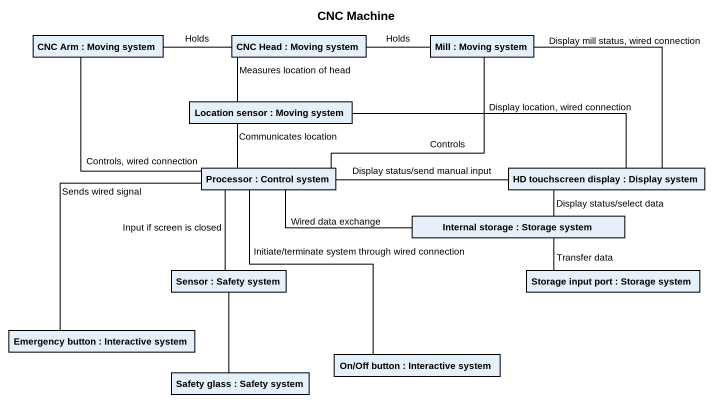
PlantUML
@startuml
title CNC Machine
rectangle "CNC Arm : Moving system" as CNC_Arm
rectangle "CNC Head : Moving system" as CNC_Head
rectangle "Mill : Moving system" as Mill
rectangle "Location sensor : Moving system" as Location_sensor
rectangle "Processor : Control system" as Processor
rectangle "HD touchscreen display : Display system" as HD_touchscreen_display
rectangle "Internal storage : Storage system" as Internal_storage
rectangle "Sensor : Safety system" as Sensor
rectangle "Storage input port : Storage system" as Storage_input_port
rectangle "Emergency button : Interactive system" as Emergency_button
rectangle "On/Off button : Interactive system" as On_Off_button
rectangle "Safety glass : Safety system" as Safety_glass
CNC_Arm -right- CNC_Head : Holds
CNC_Head -right- Mill : Holds
Mill -- HD_touchscreen_display : Display mill status, wired connection
Location_sensor -up- CNC_Head : Measures location of head
Location_sensor -- Processor : Communicates location
Location_sensor -right- HD_touchscreen_display : Display location, wired connection
Processor -up- CNC_Arm : Controls, wired connection
Processor -up- Mill : Controls
Processor -right- HD_touchscreen_display : Display status/send manual input
Internal_storage -left- Processor : Wired data exchange
Internal_storage -right- HD_touchscreen_display : Display status/select data
Sensor -up- Processor : Input if screen is closed
Storage_input_port -left- Internal_storage : Transfer data
Emergency_button -up- Processor : Sends wired signal
On_Off_button -up- Processor : Initiate/terminate system through wired connection
Safety_glass -up- Sensor
@enduml
